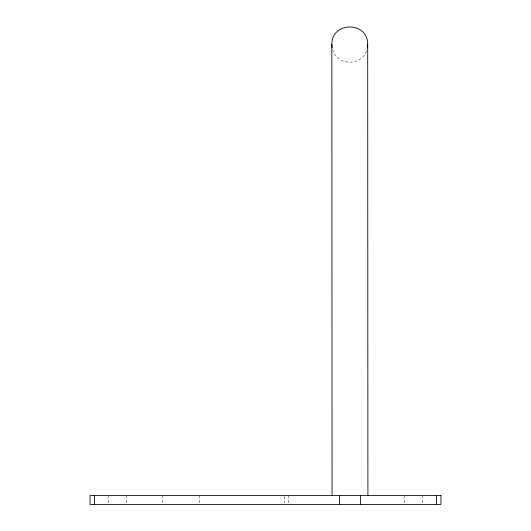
<?xml version="1.0" encoding="UTF-8"?>
<svg xmlns="http://www.w3.org/2000/svg" width="531" height="531" viewBox="0 0 531 531"><rect width="100%" height="100%" fill="white"/><g stroke="black" fill="none" stroke-linecap="round" stroke-linejoin="round"><path stroke-width="0.4" stroke-dasharray="2.65 1.99" d="M366.436 51.069C361.133 66.813 335.851 65.366 332.539 49.064M422.298 495.489L422.298 502.824M404.383 495.489L404.383 502.824M288.731 495.489L288.731 502.957M284.357 496.239L284.357 502.957M199.689 495.489L199.689 502.824M162.353 495.489L162.353 502.824M126.617 495.489L126.617 502.824M108.702 495.489L108.702 502.824"/><path stroke-width="0.8" d="M332.061 495.489L331.855 44.471C331.536 21.14 368.016 21.14 367.698 44.471L367.903 495.489M367.399 47.73L367.698 44.471M331.855 44.471L332.154 47.73M436.575 495.489L436.575 504.45M360.542 495.489L360.542 504.45M339.422 495.489L339.422 504.45M94.425 495.489L94.425 504.45M440.949 495.489L90.051 495.489L90.051 504.45L440.949 504.45L440.949 495.489"/></g></svg>
